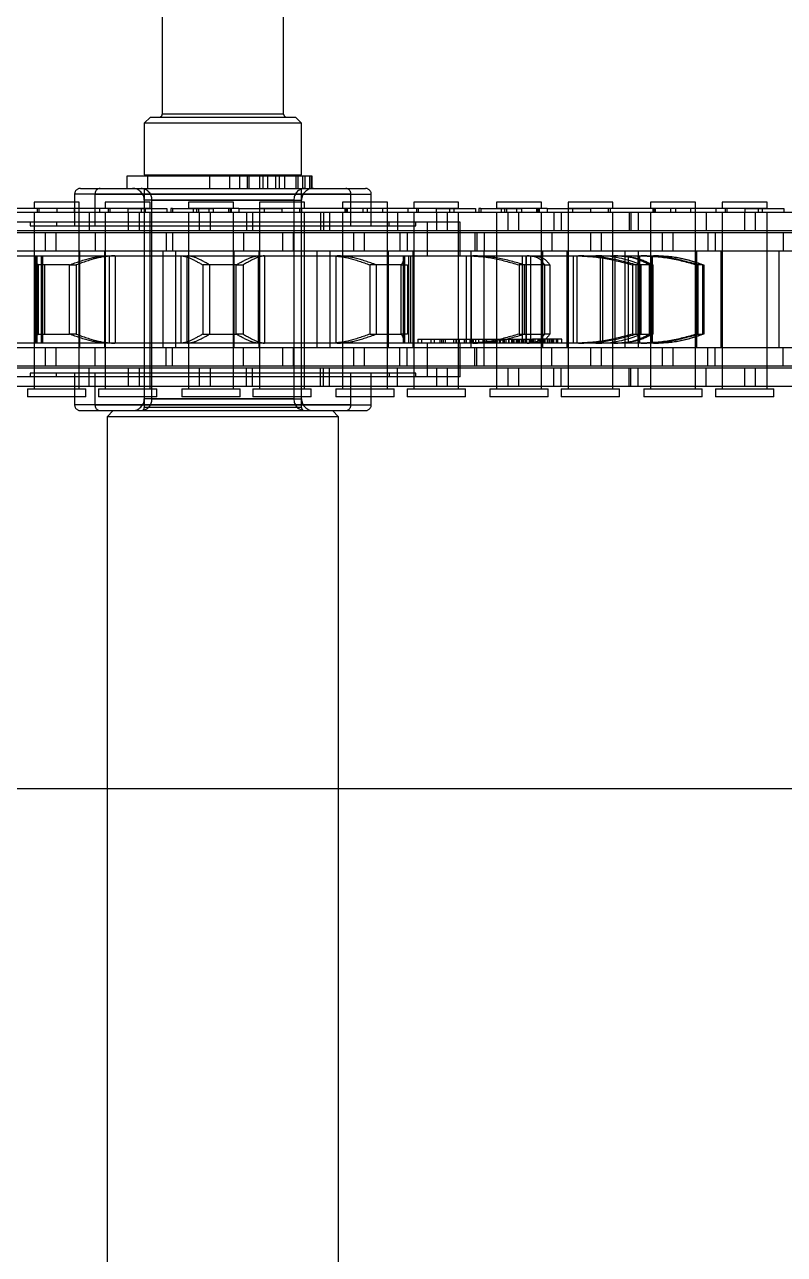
# Model space of a CAD drawing. Header units: metres. Extents: x 0 to 21025, y 0 to 14850.
# Drawn here: x 6024.2 to 6086.7, y 9222.8 to 9324 of the extents above; entities that cross this region are included whole.
import ezdxf

# ---------------------------------------------------------------- set-up
doc = ezdxf.new("R2010")
doc.units = ezdxf.units.M
doc.header["$LTSCALE"] = 25
doc.linetypes.add('HIDDEN2', pattern=[4.7625, 3.175, -1.5875])
for name, color, linetype in [('SL1', 8, 'Continuous'), ('SL4', 4, 'Continuous'), ('ST1', 7, 'HIDDEN2')]:
    doc.layers.add(name, color=color, linetype=linetype)

msp = doc.modelspace()

# ---------------------------------------------------------------- linework, layer by layer
at = {"layer": 'SL1'}
for radius, start, end in [(1815.5, 149.15062, 195.405213), (1770.7, 148.748969, 196.991383), (1764.35, 149.040337, 197.163636), (1758.35, 149.333401, 197.2484)]:
    msp.add_arc((7692.517, 9091.884), radius, start, end, dxfattribs=at)
at = {"layer": 'SL4'}
for p, q in [((5540.514, 9261.149), (6209.329, 9261.149)), ((6030.989, 9261.149), (6030.989, 9121.619)), ((6050.039, 9121.619), (6050.039, 9261.149))]:
    msp.add_line(p, q, dxfattribs=at)
at = {"layer": 'ST1'}
for p, q in [((6035.514, 9330.884), (6035.514, 9316.634)), ((6045.514, 9316.634), (6045.514, 9330.884)), ((6034.539, 9316.384), (6034.039, 9315.884)), ((6046.989, 9315.884), (6034.039, 9315.884)), ((6034.039, 9315.884), (6034.039, 9311.629)), ((6034.539, 9316.384), (6046.489, 9316.384)), ((6045.478, 9316.634), (6035.515, 9316.634)), ((6046.989, 9315.884), (6046.489, 9316.384)), ((6046.989, 9311.629), (6046.989, 9315.884)), ((6047.876, 9311.529), (6032.589, 9311.529)), ((6032.589, 9311.529), (6032.589, 9310.529)), ((6034.039, 9311.629), (6046.098, 9311.629)), ((6034.314, 9311.629), (6034.314, 9310.529)), ((6034.314, 9311.529), (6034.314, 9310.529)), ((6039.421, 9311.529), (6039.421, 9310.529)), ((6041.059, 9311.529), (6041.059, 9310.529)), ((6041.884, 9311.529), (6041.884, 9310.529)), ((6042.518, 9311.529), (6042.518, 9310.529)), ((6042.642, 9311.529), (6042.642, 9310.529)), ((6043.513, 9311.529), (6043.513, 9310.529)), ((6043.791, 9311.529), (6043.791, 9310.529)), ((6044.218, 9310.529), (6044.218, 9311.529)), ((6044.846, 9311.529), (6044.846, 9310.529)), ((6045.157, 9311.529), (6045.157, 9310.529)), ((6045.588, 9311.529), (6045.588, 9310.529)), ((6046.098, 9311.629), (6046.989, 9311.629)), ((6046.546, 9310.529), (6046.546, 9311.529)), ((6046.714, 9310.529), (6046.714, 9311.629)), ((6046.714, 9310.529), (6046.714, 9311.529)), ((6047.072, 9311.529), (6047.072, 9310.529)), ((6047.261, 9311.529), (6047.261, 9310.529)), ((6047.264, 9311.529), (6047.264, 9310.529)), ((6047.651, 9311.529), (6047.651, 9310.529)), ((6047.784, 9311.529), (6047.784, 9310.529)), ((6047.844, 9310.529), (6047.844, 9311.529)), ((6047.876, 9310.529), (6047.876, 9311.529)), ((6051.048, 9310.04), (6028.299, 9310.04)), ((6028.299, 9310.04), (6028.299, 9307.44)), ((6028.788, 9310.529), (6050.627, 9310.529)), ((6029.98, 9310.04), (6029.98, 9307.44)), ((6029.98, 9310.04), (6052.729, 9310.04)), ((6034.039, 9310.529), (6034.039, 9292.489)), ((6046.989, 9292.489), (6046.989, 9310.529)), ((6050.627, 9310.529), (6052.241, 9310.529)), ((6051.048, 9307.44), (6051.048, 9310.04)), ((6052.729, 9307.44), (6052.729, 9310.04)), ((6032.676, 9308.873), (6019.976, 9308.873)), ((6028.673, 9309.384), (6024.983, 9309.384)), ((6024.983, 9309.384), (6024.983, 9308.91)), ((6024.983, 9308.91), (6028.673, 9308.91)), ((6025.209, 9308.873), (6025.209, 9308.541)), ((6025.352, 9308.91), (6025.352, 9308.541)), ((6026.828, 9308.873), (6026.828, 9308.541)), ((6028.304, 9308.541), (6028.304, 9308.91)), ((6028.673, 9308.91), (6028.673, 9309.384)), ((6028.673, 9307.021), (6028.673, 9308.873)), ((6030.38, 9308.541), (6030.38, 9308.873)), ((6034.521, 9309.384), (6030.831, 9309.384)), ((6030.831, 9309.384), (6030.831, 9308.91)), ((6030.831, 9308.91), (6034.521, 9308.91)), ((6031.057, 9308.873), (6031.057, 9308.541)), ((6031.2, 9308.91), (6031.2, 9308.541)), ((6032.676, 9308.873), (6032.676, 9308.541)), ((6032.676, 9308.873), (6035.907, 9308.873)), ((6033.783, 9308.873), (6033.783, 9308.541)), ((6034.039, 9309.551), (6034.039, 9293.216)), ((6046.363, 9309.551), (6034.044, 9309.551)), ((6034.152, 9308.541), (6034.152, 9308.91)), ((6034.521, 9308.91), (6034.521, 9309.384)), ((6034.666, 9293.216), (6034.666, 9309.551)), ((6034.666, 9309.551), (6046.984, 9309.551)), ((6035.907, 9308.873), (6035.907, 9308.541)), ((6036.229, 9308.873), (6036.229, 9308.541)), ((6036.374, 9308.873), (6036.229, 9308.873)), ((6036.374, 9308.873), (6036.374, 9308.541)), ((6036.374, 9308.873), (6039.702, 9308.873)), ((6037.686, 9309.384), (6037.683, 9309.384)), ((6037.683, 9309.384), (6037.683, 9308.91)), ((6037.683, 9308.91), (6041.373, 9308.91)), ((6041.373, 9309.384), (6037.686, 9309.384)), ((6038.052, 9308.91), (6038.052, 9308.541)), ((6038.35, 9308.873), (6038.35, 9308.541)), ((6038.495, 9308.873), (6038.495, 9308.541)), ((6039.354, 9308.873), (6039.354, 9308.541)), ((6039.702, 9308.873), (6039.702, 9308.541)), ((6041.824, 9308.873), (6039.702, 9308.873)), ((6041.004, 9308.541), (6041.004, 9308.91)), ((6041.102, 9308.873), (6041.102, 9308.541)), ((6041.189, 9308.873), (6041.189, 9308.541)), ((6041.373, 9308.91), (6041.373, 9309.384)), ((6041.824, 9308.873), (6045.376, 9308.873)), ((6041.824, 9308.873), (6041.824, 9308.541)), ((6047.221, 9309.384), (6043.531, 9309.384)), ((6043.531, 9309.384), (6043.531, 9308.91)), ((6043.531, 9308.91), (6047.221, 9308.91)), ((6043.531, 9308.873), (6043.531, 9307.021)), ((6043.9, 9308.91), (6043.9, 9308.541)), ((6045.376, 9308.873), (6045.376, 9308.541)), ((6058.076, 9308.873), (6045.376, 9308.873)), ((6046.363, 9309.551), (6046.363, 9293.216)), ((6046.852, 9308.541), (6046.852, 9308.91)), ((6046.989, 9293.216), (6046.989, 9309.551)), ((6046.995, 9308.873), (6046.995, 9308.541)), ((6047.221, 9308.91), (6047.221, 9309.384)), ((6050.37, 9309.384), (6050.368, 9309.384)), ((6050.368, 9309.384), (6050.368, 9308.91)), ((6050.368, 9308.91), (6054.058, 9308.91)), ((6054.058, 9309.384), (6050.37, 9309.384)), ((6050.553, 9308.873), (6050.553, 9308.541)), ((6050.639, 9308.873), (6050.639, 9308.541)), ((6050.737, 9308.91), (6050.737, 9308.541)), ((6052.039, 9308.873), (6052.039, 9308.541)), ((6052.387, 9308.873), (6052.387, 9308.541)), ((6053.689, 9308.541), (6053.689, 9308.91)), ((6054.058, 9308.91), (6054.058, 9309.384)), ((6054.058, 9307.021), (6054.058, 9308.873)), ((6055.765, 9308.541), (6055.765, 9308.873)), ((6059.921, 9309.384), (6056.231, 9309.384)), ((6056.231, 9309.384), (6056.231, 9308.91)), ((6056.231, 9308.91), (6059.921, 9308.91)), ((6056.457, 9308.873), (6056.457, 9308.541)), ((6056.6, 9308.91), (6056.6, 9308.541)), ((6058.076, 9308.873), (6058.076, 9308.541)), ((6058.076, 9308.873), (6061.307, 9308.873)), ((6059.183, 9308.873), (6059.183, 9308.541)), ((6059.552, 9308.541), (6059.552, 9308.91)), ((6059.921, 9308.91), (6059.921, 9309.384)), ((6061.307, 9308.873), (6061.307, 9308.541)), ((6061.58, 9308.873), (6061.58, 9308.541)), ((6061.752, 9308.873), (6061.58, 9308.873)), ((6061.752, 9308.873), (6061.752, 9308.541)), ((6061.752, 9308.873), (6065.099, 9308.873)), ((6063.049, 9309.384), (6063.046, 9309.384)), ((6063.046, 9309.384), (6063.046, 9308.91)), ((6063.046, 9308.91), (6066.736, 9308.91)), ((6066.736, 9309.384), (6063.049, 9309.384)), ((6063.415, 9308.91), (6063.415, 9308.541)), ((6063.7, 9308.873), (6063.7, 9308.541)), ((6063.872, 9308.873), (6063.872, 9308.541)), ((6064.684, 9308.873), (6064.684, 9308.541)), ((6065.099, 9308.873), (6065.099, 9308.541)), ((6067.224, 9308.873), (6065.099, 9308.873)), ((6066.367, 9308.541), (6066.367, 9308.91)), ((6066.456, 9308.873), (6066.456, 9308.541)), ((6066.559, 9308.873), (6066.559, 9308.541)), ((6066.736, 9308.91), (6066.736, 9309.384)), ((6067.224, 9308.873), (6070.776, 9308.873)), ((6067.224, 9308.873), (6067.224, 9308.541)), ((6072.621, 9309.384), (6068.931, 9309.384)), ((6068.931, 9309.384), (6068.931, 9308.91)), ((6068.931, 9308.91), (6072.621, 9308.91)), ((6068.931, 9308.873), (6068.931, 9307.021)), ((6069.3, 9308.91), (6069.3, 9308.541)), ((6070.776, 9308.873), (6070.776, 9308.541)), ((6083.476, 9308.873), (6070.776, 9308.873)), ((6072.252, 9308.541), (6072.252, 9308.91)), ((6072.395, 9308.873), (6072.395, 9308.541)), ((6072.621, 9308.91), (6072.621, 9309.384)), ((6075.728, 9309.384), (6075.725, 9309.384)), ((6075.725, 9309.384), (6075.725, 9308.91)), ((6075.725, 9308.91), (6079.415, 9308.91)), ((6079.415, 9309.384), (6075.728, 9309.384)), ((6075.902, 9308.873), (6075.902, 9308.541)), ((6076.005, 9308.873), (6076.005, 9308.541)), ((6076.094, 9308.91), (6076.094, 9308.541)), ((6077.362, 9308.873), (6077.362, 9308.541)), ((6077.777, 9308.873), (6077.777, 9308.541)), ((6079.046, 9308.541), (6079.046, 9308.91)), ((6079.415, 9308.91), (6079.415, 9309.384)), ((6079.415, 9307.021), (6079.415, 9308.873)), ((6081.122, 9308.541), (6081.122, 9308.873)), ((6085.321, 9309.384), (6081.631, 9309.384)), ((6081.631, 9309.384), (6081.631, 9308.91)), ((6081.631, 9308.91), (6085.321, 9308.91)), ((6081.857, 9308.873), (6081.857, 9308.541)), ((6082, 9308.91), (6082, 9308.541)), ((6083.476, 9308.873), (6083.476, 9308.541)), ((6083.476, 9308.873), (6086.707, 9308.873)), ((6084.583, 9308.873), (6084.583, 9308.541)), ((6084.952, 9308.541), (6084.952, 9308.91)), ((6085.321, 9308.91), (6085.321, 9309.384)), ((6086.707, 9308.873), (6086.707, 9308.541)), ((6057.369, 9307.759), (6020.97, 9307.759)), ((6029.501, 9308.541), (6023.151, 9308.541)), ((6024.635, 9307.759), (6024.635, 9307.44)), ((6024.983, 9308.541), (6024.983, 9307.021)), ((6024.983, 9308.541), (6024.983, 9294.042)), ((6026.82, 9307.759), (6026.82, 9307.44)), ((6028.673, 9294.042), (6028.673, 9308.541)), ((6029.501, 9308.541), (6029.501, 9307.021)), ((6038.596, 9308.541), (6029.501, 9308.541)), ((6030.831, 9308.541), (6030.831, 9307.021)), ((6030.831, 9308.541), (6030.831, 9294.042)), ((6032.748, 9307.021), (6032.748, 9308.541)), ((6033.608, 9308.541), (6033.608, 9307.021)), ((6034.521, 9307.021), (6034.521, 9308.541)), ((6034.521, 9294.042), (6034.521, 9308.541)), ((6037.683, 9308.541), (6037.683, 9307.021)), ((6037.683, 9308.541), (6037.683, 9294.042)), ((6039.456, 9308.541), (6038.596, 9308.541)), ((6038.596, 9307.021), (6038.596, 9308.541)), ((6048.551, 9308.541), (6039.456, 9308.541)), ((6039.456, 9308.541), (6039.456, 9307.021)), ((6041.373, 9307.021), (6041.373, 9308.541)), ((6041.373, 9294.042), (6041.373, 9308.541)), ((6042.455, 9308.541), (6042.455, 9307.021)), ((6042.944, 9308.541), (6042.944, 9307.021)), ((6043.531, 9308.541), (6043.531, 9294.042)), ((6047.221, 9307.021), (6047.221, 9308.541)), ((6047.221, 9294.042), (6047.221, 9308.541)), ((6048.551, 9308.541), (6048.551, 9307.021)), ((6054.901, 9308.541), (6048.551, 9308.541)), ((6048.797, 9308.541), (6048.797, 9307.021)), ((6049.287, 9308.541), (6049.287, 9307.021)), ((6050.368, 9308.541), (6050.368, 9307.021)), ((6050.368, 9308.541), (6050.368, 9294.042)), ((6054.058, 9294.042), (6054.058, 9308.541)), ((6054.208, 9307.44), (6054.208, 9307.759)), ((6054.901, 9308.541), (6054.901, 9307.021)), ((6063.996, 9308.541), (6054.901, 9308.541)), ((6056.231, 9308.541), (6056.231, 9307.021)), ((6056.231, 9308.541), (6056.231, 9294.042)), ((6056.394, 9307.44), (6056.394, 9307.759)), ((6057.369, 9304.989), (6057.369, 9307.759)), ((6060.058, 9307.759), (6057.369, 9307.759)), ((6058.133, 9307.021), (6058.133, 9308.541)), ((6058.971, 9308.541), (6058.971, 9307.021)), ((6059.921, 9307.021), (6059.921, 9308.541)), ((6059.921, 9294.042), (6059.921, 9308.541)), ((6060.058, 9304.989), (6060.058, 9307.759)), ((6063.046, 9308.541), (6063.046, 9307.021)), ((6063.046, 9308.541), (6063.046, 9294.042)), ((6064.856, 9308.541), (6063.996, 9308.541)), ((6063.996, 9307.021), (6063.996, 9308.541)), ((6073.951, 9308.541), (6064.856, 9308.541)), ((6064.856, 9308.541), (6064.856, 9307.021)), ((6066.736, 9307.021), (6066.736, 9308.541)), ((6066.736, 9294.042), (6066.736, 9308.541)), ((6067.769, 9308.541), (6067.769, 9307.021)), ((6068.353, 9308.541), (6068.353, 9307.021)), ((6068.931, 9308.541), (6068.931, 9294.042)), ((6072.621, 9307.021), (6072.621, 9308.541)), ((6072.621, 9294.042), (6072.621, 9308.541)), ((6073.951, 9308.541), (6073.951, 9307.021)), ((6080.301, 9308.541), (6073.951, 9308.541)), ((6074.108, 9308.541), (6074.108, 9307.021)), ((6074.692, 9308.541), (6074.692, 9307.021)), ((6075.725, 9308.541), (6075.725, 9307.021)), ((6075.725, 9308.541), (6075.725, 9294.042)), ((6079.415, 9294.042), (6079.415, 9308.541)), ((6080.301, 9308.541), (6080.301, 9307.021)), ((6089.396, 9308.541), (6080.301, 9308.541)), ((6081.631, 9308.541), (6081.631, 9307.021)), ((6081.631, 9308.541), (6081.631, 9294.042)), ((6083.49, 9307.021), (6083.49, 9308.541)), ((6084.328, 9308.541), (6084.328, 9307.021)), ((6085.321, 9307.021), (6085.321, 9308.541)), ((6085.321, 9294.042), (6085.321, 9308.541)), ((6025.896, 9306.869), (6016.801, 9306.869)), ((6029.501, 9307.021), (6023.151, 9307.021)), ((6024.635, 9307.44), (6054.208, 9307.44)), ((6024.983, 9306.869), (6024.983, 9305.349)), ((6026.756, 9306.869), (6025.896, 9306.869)), ((6025.896, 9305.349), (6025.896, 9306.869)), ((6035.851, 9306.869), (6026.756, 9306.869)), ((6026.756, 9306.869), (6026.756, 9305.349)), ((6028.673, 9305.349), (6028.673, 9306.869)), ((6038.596, 9307.021), (6029.501, 9307.021)), ((6030.003, 9306.869), (6030.003, 9305.349)), ((6030.831, 9306.869), (6030.831, 9305.349)), ((6034.521, 9305.349), (6034.521, 9306.869)), ((6035.851, 9306.869), (6035.851, 9305.349)), ((6042.201, 9306.869), (6035.851, 9306.869)), ((6036.353, 9306.869), (6036.353, 9305.349)), ((6037.683, 9306.869), (6037.683, 9305.349)), ((6039.456, 9307.021), (6038.596, 9307.021)), ((6048.551, 9307.021), (6039.456, 9307.021)), ((6041.373, 9305.349), (6041.373, 9306.869)), ((6042.201, 9306.869), (6042.201, 9305.349)), ((6051.296, 9306.869), (6042.201, 9306.869)), ((6043.531, 9306.869), (6043.531, 9305.349)), ((6045.448, 9305.349), (6045.448, 9306.869)), ((6046.293, 9306.869), (6046.293, 9305.349)), ((6047.221, 9305.349), (6047.221, 9306.869)), ((6054.901, 9307.021), (6048.551, 9307.021)), ((6050.368, 9306.869), (6050.368, 9305.349)), ((6052.156, 9306.869), (6051.296, 9306.869)), ((6051.296, 9305.349), (6051.296, 9306.869)), ((6061.251, 9306.869), (6052.156, 9306.869)), ((6052.156, 9306.869), (6052.156, 9305.349)), ((6054.058, 9305.349), (6054.058, 9306.869)), ((6054.208, 9307.44), (6056.394, 9307.44)), ((6063.996, 9307.021), (6054.901, 9307.021)), ((6055.09, 9306.869), (6055.09, 9305.349)), ((6055.675, 9306.869), (6055.675, 9305.349)), ((6056.231, 9306.869), (6056.231, 9305.349)), ((6059.921, 9305.349), (6059.921, 9306.869)), ((6061.251, 9306.869), (6061.251, 9305.349)), ((6067.601, 9306.869), (6061.251, 9306.869)), ((6061.43, 9306.869), (6061.43, 9305.349)), ((6062.014, 9306.869), (6062.014, 9305.349)), ((6063.046, 9306.869), (6063.046, 9305.349)), ((6064.856, 9307.021), (6063.996, 9307.021)), ((6073.951, 9307.021), (6064.856, 9307.021)), ((6066.736, 9305.349), (6066.736, 9306.869)), ((6067.601, 9306.869), (6067.601, 9305.349)), ((6076.696, 9306.869), (6067.601, 9306.869)), ((6068.931, 9306.869), (6068.931, 9305.349)), ((6070.811, 9305.349), (6070.811, 9306.869)), ((6071.65, 9306.869), (6071.65, 9305.349)), ((6072.621, 9305.349), (6072.621, 9306.869)), ((6080.301, 9307.021), (6073.951, 9307.021)), ((6075.725, 9306.869), (6075.725, 9305.349)), ((6077.556, 9306.869), (6076.696, 9306.869)), ((6076.696, 9305.349), (6076.696, 9306.869)), ((6086.651, 9306.869), (6077.556, 9306.869)), ((6077.556, 9306.869), (6077.556, 9305.349)), ((6079.415, 9305.349), (6079.415, 9306.869)), ((6089.396, 9307.021), (6080.301, 9307.021)), ((6080.447, 9306.869), (6080.447, 9305.349)), ((6081.031, 9306.869), (6081.031, 9305.349)), ((6081.631, 9306.869), (6081.631, 9305.349)), ((6085.321, 9305.349), (6085.321, 9306.869)), ((6086.651, 9306.869), (6086.651, 9305.349)), ((6093.001, 9306.869), (6086.651, 9306.869)), ((6025.896, 9305.349), (6016.801, 9305.349)), ((6020.034, 9304.989), (6025.177, 9304.989)), ((6024.983, 9305.349), (6024.983, 9297.419)), ((6025.047, 9304.991), (6025.047, 9297.776)), ((6025.177, 9304.989), (6031.109, 9304.989)), ((6025.194, 9297.779), (6025.194, 9304.989)), ((6025.225, 9297.779), (6025.225, 9304.989)), ((6025.542, 9304.991), (6025.542, 9297.776)), ((6025.659, 9297.779), (6025.659, 9304.989)), ((6025.684, 9297.779), (6025.684, 9304.989)), ((6026.756, 9305.349), (6025.896, 9305.349)), ((6035.851, 9305.349), (6026.756, 9305.349)), ((6028.673, 9297.419), (6028.673, 9305.349)), ((6028.716, 9305.349), (6028.716, 9297.419)), ((6030.788, 9297.419), (6030.788, 9305.349)), ((6030.831, 9305.349), (6030.831, 9297.419)), ((6031.109, 9304.989), (6031.18, 9304.989)), ((6031.18, 9297.779), (6031.18, 9304.989)), ((6031.18, 9304.989), (6037.065, 9304.989)), ((6031.677, 9297.779), (6031.677, 9304.989)), ((6034.521, 9297.419), (6034.521, 9305.349)), ((6035.568, 9305.349), (6035.568, 9297.419)), ((6042.201, 9305.349), (6035.851, 9305.349)), ((6036.636, 9297.419), (6036.636, 9305.349)), ((6037.065, 9297.779), (6037.065, 9304.989)), ((6037.065, 9304.989), (6037.093, 9304.989)), ((6037.093, 9304.989), (6043.422, 9304.989)), ((6037.577, 9297.779), (6037.577, 9304.989)), ((6037.683, 9305.349), (6037.683, 9297.419)), ((6041.373, 9297.419), (6041.373, 9305.349)), ((6041.416, 9305.349), (6041.416, 9297.419)), ((6051.296, 9305.349), (6042.201, 9305.349)), ((6043.422, 9304.989), (6043.452, 9304.989)), ((6043.452, 9297.779), (6043.452, 9304.989)), ((6043.452, 9304.989), (6049.352, 9304.989)), ((6043.488, 9297.419), (6043.488, 9305.349)), ((6043.531, 9305.349), (6043.531, 9297.419)), ((6043.963, 9297.779), (6043.963, 9304.989)), ((6047.221, 9297.419), (6047.221, 9305.349)), ((6048.253, 9305.349), (6048.253, 9297.419)), ((6049.336, 9297.419), (6049.336, 9305.349)), ((6049.352, 9297.779), (6049.352, 9304.989)), ((6049.352, 9304.989), (6049.421, 9304.989)), ((6049.421, 9304.989), (6055.385, 9304.989)), ((6049.848, 9297.779), (6049.848, 9304.989)), ((6050.368, 9305.349), (6050.368, 9297.419)), ((6052.156, 9305.349), (6051.296, 9305.349)), ((6061.251, 9305.349), (6052.156, 9305.349)), ((6054.058, 9297.419), (6054.058, 9305.349)), ((6054.116, 9305.349), (6054.116, 9297.419)), ((6055.344, 9304.989), (6055.344, 9297.779)), ((6055.369, 9297.779), (6055.369, 9304.989)), ((6055.385, 9304.989), (6060.573, 9304.989)), ((6055.487, 9297.776), (6055.487, 9304.991)), ((6055.803, 9304.989), (6055.803, 9297.779)), ((6055.834, 9297.779), (6055.834, 9304.989)), ((6055.981, 9297.776), (6055.981, 9304.991)), ((6056.173, 9297.419), (6056.173, 9305.349)), ((6056.231, 9305.349), (6056.231, 9297.419)), ((6059.921, 9297.419), (6059.921, 9305.349)), ((6060.573, 9297.779), (6060.573, 9304.989)), ((6060.573, 9304.989), (6060.675, 9304.989)), ((6060.675, 9304.989), (6065.553, 9304.989)), ((6060.931, 9305.349), (6060.931, 9297.419)), ((6060.994, 9297.779), (6060.994, 9304.989)), ((6067.601, 9305.349), (6061.251, 9305.349)), ((6062.036, 9297.419), (6062.036, 9305.349)), ((6063.046, 9305.349), (6063.046, 9297.419)), ((6065.14, 9304.989), (6065.14, 9297.779)), ((6065.48, 9304.989), (6065.48, 9297.779)), ((6065.495, 9297.779), (6065.495, 9304.989)), ((6065.553, 9304.989), (6069.374, 9304.989)), ((6065.857, 9297.779), (6065.857, 9304.989)), ((6066.736, 9297.419), (6066.736, 9305.349)), ((6066.816, 9305.349), (6066.816, 9297.419)), ((6076.696, 9305.349), (6067.601, 9305.349)), ((6068.851, 9297.419), (6068.851, 9305.349)), ((6068.931, 9305.349), (6068.931, 9297.419)), ((6069.374, 9297.779), (6069.374, 9304.989)), ((6069.374, 9304.989), (6069.498, 9304.989)), ((6069.498, 9304.989), (6071.221, 9304.989)), ((6069.67, 9297.779), (6069.67, 9304.989)), ((6071.221, 9304.989), (6072.702, 9304.989)), ((6071.574, 9304.989), (6071.574, 9297.779)), ((6071.756, 9304.989), (6071.756, 9297.779)), ((6072.608, 9297.779), (6072.608, 9304.989)), ((6072.621, 9297.419), (6072.621, 9305.349)), ((6072.702, 9304.989), (6074.695, 9304.989)), ((6072.823, 9297.779), (6072.823, 9304.989)), ((6073.61, 9305.349), (6073.61, 9297.419)), ((6073.872, 9304.989), (6073.872, 9297.779)), ((6074.695, 9297.779), (6074.695, 9304.989)), ((6074.695, 9304.989), (6074.824, 9304.989)), ((6074.736, 9297.419), (6074.736, 9305.349)), ((6074.824, 9304.989), (6075.968, 9304.989)), ((6074.829, 9297.779), (6074.829, 9304.989)), ((6075.725, 9305.349), (6075.725, 9297.419)), ((6075.849, 9297.779), (6075.849, 9304.989)), ((6075.893, 9297.779), (6075.893, 9304.989)), ((6075.893, 9304.989), (6076.013, 9304.989)), ((6077.556, 9305.349), (6076.696, 9305.349)), ((6086.651, 9305.349), (6077.556, 9305.349)), ((6079.415, 9297.419), (6079.415, 9305.349)), ((6079.516, 9305.349), (6079.516, 9297.419)), ((6081.53, 9297.419), (6081.53, 9305.349)), ((6081.631, 9305.349), (6081.631, 9297.419)), ((6085.321, 9297.419), (6085.321, 9305.349)), ((6086.288, 9305.349), (6086.288, 9297.419)), ((6093.001, 9305.349), (6086.651, 9305.349)), ((6027.876, 9304.227), (6025.305, 9304.227)), ((6025.305, 9304.227), (6025.305, 9298.541)), ((6025.842, 9298.541), (6025.842, 9304.227)), ((6027.876, 9298.541), (6027.876, 9304.227)), ((6027.876, 9304.227), (6028.426, 9304.227)), ((6028.426, 9304.227), (6028.426, 9298.541)), ((6041.597, 9304.227), (6038.854, 9304.227)), ((6038.854, 9304.227), (6038.854, 9298.541)), ((6039.432, 9298.541), (6039.432, 9304.227)), ((6041.597, 9298.541), (6041.597, 9304.227)), ((6041.597, 9304.227), (6042.175, 9304.227)), ((6042.175, 9304.227), (6042.175, 9298.541)), ((6055.187, 9304.227), (6052.602, 9304.227)), ((6052.602, 9304.227), (6052.602, 9298.541)), ((6053.152, 9298.541), (6053.152, 9304.227)), ((6055.187, 9298.541), (6055.187, 9304.227)), ((6055.187, 9304.227), (6055.723, 9304.227)), ((6055.723, 9304.227), (6055.723, 9298.541)), ((6067.007, 9304.227), (6064.893, 9304.227)), ((6064.893, 9304.227), (6064.893, 9298.541)), ((6065.348, 9298.541), (6065.348, 9304.227)), ((6067.007, 9298.541), (6067.007, 9304.227)), ((6067.007, 9304.227), (6067.437, 9304.227)), ((6067.437, 9304.227), (6067.437, 9298.541)), ((6074.958, 9304.227), (6074.243, 9304.227)), ((6074.243, 9304.227), (6074.243, 9298.541)), ((6074.549, 9298.541), (6074.549, 9304.227)), ((6074.958, 9298.541), (6074.958, 9304.227)), ((6075.632, 9304.227), (6074.958, 9304.227)), ((6075.632, 9298.541), (6075.632, 9304.227)), ((6075.632, 9304.227), (6075.904, 9304.227)), ((6075.904, 9304.227), (6075.904, 9298.541)), ((6079.525, 9304.227), (6079.525, 9298.541)), ((6080.021, 9304.227), (6079.525, 9304.227)), ((6079.645, 9298.541), (6079.645, 9304.227)), ((6080.021, 9298.541), (6080.021, 9304.227)), ((6080.102, 9304.227), (6080.102, 9298.541)), ((6025.177, 9297.779), (6020.034, 9297.779)), ((6031.109, 9297.779), (6025.177, 9297.779)), ((6025.305, 9298.541), (6027.876, 9298.541)), ((6028.426, 9298.541), (6027.876, 9298.541)), ((6031.18, 9297.779), (6031.109, 9297.779)), ((6037.065, 9297.779), (6031.18, 9297.779)), ((6037.093, 9297.779), (6037.065, 9297.779)), ((6043.422, 9297.779), (6037.093, 9297.779)), ((6038.854, 9298.541), (6041.597, 9298.541)), ((6042.175, 9298.541), (6041.597, 9298.541)), ((6043.452, 9297.779), (6043.422, 9297.779)), ((6049.352, 9297.779), (6043.452, 9297.779)), ((6049.421, 9297.779), (6049.352, 9297.779)), ((6055.385, 9297.779), (6049.421, 9297.779)), ((6052.602, 9298.541), (6055.187, 9298.541)), ((6055.723, 9298.541), (6055.187, 9298.541)), ((6060.573, 9297.779), (6055.385, 9297.779)), ((6056.568, 9298.113), (6057.641, 9298.113)), ((6056.568, 9298.113), (6056.568, 9297.779)), ((6056.868, 9298.113), (6056.868, 9297.779)), ((6057.369, 9295.009), (6057.369, 9297.779)), ((6057.641, 9298.113), (6057.913, 9298.113)), ((6057.641, 9298.113), (6057.641, 9297.779)), ((6057.913, 9298.113), (6059.961, 9298.113)), ((6057.913, 9298.113), (6057.913, 9297.779)), ((6058.387, 9298.113), (6058.387, 9297.779)), ((6058.516, 9298.113), (6058.516, 9297.779)), ((6058.658, 9298.113), (6058.658, 9297.779)), ((6058.816, 9298.113), (6058.816, 9297.779)), ((6059.487, 9298.113), (6059.487, 9297.779)), ((6059.689, 9298.113), (6059.689, 9297.779)), ((6059.72, 9298.113), (6059.72, 9297.779)), ((6059.961, 9298.113), (6059.961, 9297.779)), ((6059.961, 9298.113), (6060.854, 9298.113)), ((6060.058, 9295.009), (6060.058, 9297.779)), ((6060.384, 9298.113), (6060.384, 9297.779)), ((6060.41, 9298.113), (6060.41, 9297.779)), ((6060.675, 9297.779), (6060.573, 9297.779)), ((6065.553, 9297.779), (6060.675, 9297.779)), ((6060.854, 9298.113), (6061.125, 9298.113)), ((6060.854, 9298.113), (6060.854, 9297.779)), ((6061.074, 9298.113), (6061.074, 9297.779)), ((6061.12, 9298.113), (6061.12, 9297.779)), ((6061.125, 9298.113), (6061.125, 9297.779)), ((6061.125, 9298.113), (6062.21, 9298.113)), ((6061.304, 9298.113), (6061.304, 9297.779)), ((6061.569, 9298.113), (6061.569, 9297.779)), ((6061.914, 9298.113), (6061.914, 9297.779)), ((6062.09, 9298.113), (6062.09, 9297.779)), ((6062.21, 9298.113), (6062.444, 9298.113)), ((6062.21, 9298.113), (6062.21, 9297.779)), ((6062.444, 9298.113), (6063.796, 9298.113)), ((6062.776, 9298.113), (6062.776, 9297.779)), ((6062.921, 9298.113), (6062.921, 9297.779)), ((6062.995, 9298.113), (6062.995, 9297.779)), ((6063.075, 9298.113), (6063.075, 9297.779)), ((6063.283, 9298.113), (6063.283, 9297.779)), ((6063.341, 9298.113), (6063.341, 9297.779)), ((6063.564, 9298.113), (6063.564, 9297.779)), ((6063.67, 9298.113), (6063.67, 9297.779)), ((6063.796, 9298.113), (6063.796, 9297.779)), ((6063.796, 9298.113), (6064.027, 9298.113)), ((6063.8, 9298.113), (6063.8, 9297.779)), ((6064.027, 9298.113), (6064.027, 9297.779)), ((6064.027, 9298.113), (6064.918, 9298.113)), ((6064.065, 9298.113), (6064.065, 9297.779)), ((6064.281, 9298.113), (6064.281, 9297.779)), ((6064.356, 9298.113), (6064.356, 9297.779)), ((6064.454, 9298.113), (6064.454, 9297.779)), ((6064.656, 9298.113), (6064.656, 9297.779)), ((6064.741, 9298.113), (6064.741, 9297.779)), ((6064.864, 9298.113), (6064.864, 9297.779)), ((6064.893, 9298.541), (6067.007, 9298.541)), ((6064.918, 9298.113), (6064.918, 9297.779)), ((6064.918, 9298.113), (6065.094, 9298.113)), ((6065.065, 9298.113), (6065.065, 9297.779)), ((6065.094, 9298.113), (6065.094, 9297.779)), ((6065.094, 9298.113), (6065.78, 9298.113)), ((6065.232, 9298.113), (6065.232, 9297.779)), ((6065.253, 9298.113), (6065.253, 9297.779)), ((6065.399, 9298.113), (6065.399, 9297.779)), ((6065.518, 9298.113), (6065.518, 9297.779)), ((6069.374, 9297.779), (6065.553, 9297.779)), ((6065.728, 9298.113), (6065.728, 9297.779)), ((6065.757, 9298.113), (6065.757, 9297.779)), ((6065.78, 9298.113), (6065.78, 9297.779)), ((6065.78, 9298.113), (6065.999, 9298.113)), ((6065.786, 9298.113), (6065.786, 9297.779)), ((6065.821, 9298.113), (6065.821, 9297.779)), ((6065.891, 9298.113), (6065.891, 9297.779)), ((6065.907, 9298.113), (6065.907, 9297.779)), ((6065.999, 9298.113), (6065.999, 9297.779)), ((6066.454, 9298.113), (6065.999, 9298.113)), ((6066.06, 9298.113), (6066.06, 9297.779)), ((6066.193, 9298.113), (6066.193, 9297.779)), ((6066.454, 9298.113), (6066.454, 9297.779)), ((6067.237, 9298.113), (6066.454, 9298.113)), ((6066.595, 9298.113), (6066.595, 9297.779)), ((6066.619, 9298.113), (6066.619, 9297.779)), ((6066.696, 9298.113), (6066.696, 9297.779)), ((6066.848, 9298.113), (6066.848, 9297.779)), ((6066.906, 9298.113), (6066.906, 9297.779)), ((6066.945, 9298.113), (6066.945, 9297.779)), ((6067.437, 9298.541), (6067.007, 9298.541)), ((6067.007, 9298.113), (6067.007, 9297.779)), ((6067.207, 9298.113), (6067.207, 9297.779)), ((6067.216, 9298.113), (6067.216, 9297.779)), ((6067.235, 9298.113), (6067.235, 9297.779)), ((6067.237, 9298.113), (6067.237, 9297.779)), ((6067.567, 9298.113), (6067.237, 9298.113)), ((6067.243, 9298.113), (6067.243, 9297.779)), ((6067.394, 9298.113), (6067.394, 9297.779)), ((6067.416, 9297.779), (6067.416, 9298.113)), ((6067.433, 9298.113), (6067.433, 9297.779)), ((6067.435, 9297.779), (6067.435, 9298.113)), ((6067.656, 9298.113), (6067.567, 9298.113)), ((6067.567, 9298.113), (6067.567, 9297.779)), ((6067.585, 9297.779), (6067.585, 9298.113)), ((6067.656, 9298.113), (6067.656, 9297.779)), ((6067.952, 9298.113), (6067.656, 9298.113)), ((6067.677, 9298.113), (6067.677, 9297.779)), ((6067.741, 9298.113), (6067.741, 9297.779)), ((6067.747, 9297.779), (6067.747, 9298.113)), ((6067.952, 9298.113), (6067.952, 9297.779)), ((6068.027, 9298.113), (6067.952, 9298.113)), ((6068.027, 9298.113), (6068.027, 9297.779)), ((6068.411, 9298.113), (6068.027, 9298.113)), ((6068.077, 9297.779), (6068.077, 9298.113)), ((6068.411, 9297.779), (6068.411, 9298.113)), ((6069.498, 9297.779), (6069.374, 9297.779)), ((6071.221, 9297.779), (6069.498, 9297.779)), ((6072.702, 9297.779), (6071.221, 9297.779)), ((6074.695, 9297.779), (6072.702, 9297.779)), ((6074.243, 9298.541), (6074.958, 9298.541)), ((6074.824, 9297.779), (6074.695, 9297.779)), ((6075.968, 9297.779), (6074.824, 9297.779)), ((6074.958, 9298.541), (6075.632, 9298.541)), ((6075.904, 9298.541), (6075.632, 9298.541)), ((6076.013, 9297.779), (6075.893, 9297.779)), ((6079.525, 9298.541), (6080.021, 9298.541)), ((6025.896, 9297.419), (6016.801, 9297.419)), ((6024.983, 9297.419), (6024.983, 9295.899)), ((6026.756, 9297.419), (6025.896, 9297.419)), ((6025.896, 9295.899), (6025.896, 9297.419)), ((6035.851, 9297.419), (6026.756, 9297.419)), ((6026.756, 9297.419), (6026.756, 9295.899)), ((6028.673, 9295.899), (6028.673, 9297.419)), ((6030.003, 9295.899), (6030.003, 9297.419)), ((6030.831, 9297.419), (6030.831, 9295.899)), ((6034.521, 9295.899), (6034.521, 9297.419)), ((6035.851, 9295.899), (6035.851, 9297.419)), ((6042.201, 9297.419), (6035.851, 9297.419)), ((6036.353, 9295.899), (6036.353, 9297.419)), ((6037.683, 9297.419), (6037.683, 9295.899)), ((6041.373, 9295.899), (6041.373, 9297.419)), ((6042.201, 9295.899), (6042.201, 9297.419)), ((6051.296, 9297.419), (6042.201, 9297.419)), ((6043.531, 9297.419), (6043.531, 9295.899)), ((6045.448, 9295.899), (6045.448, 9297.419)), ((6046.293, 9297.419), (6046.293, 9295.899)), ((6047.221, 9295.899), (6047.221, 9297.419)), ((6050.368, 9297.419), (6050.368, 9295.899)), ((6052.156, 9297.419), (6051.296, 9297.419)), ((6051.296, 9295.899), (6051.296, 9297.419)), ((6061.251, 9297.419), (6052.156, 9297.419)), ((6052.156, 9297.419), (6052.156, 9295.899)), ((6054.058, 9295.899), (6054.058, 9297.419)), ((6055.09, 9295.899), (6055.09, 9297.419)), ((6055.675, 9295.899), (6055.675, 9297.419)), ((6056.231, 9297.419), (6056.231, 9295.899)), ((6059.921, 9295.899), (6059.921, 9297.419)), ((6061.251, 9295.899), (6061.251, 9297.419)), ((6067.601, 9297.419), (6061.251, 9297.419)), ((6061.43, 9295.899), (6061.43, 9297.419)), ((6062.014, 9295.899), (6062.014, 9297.419)), ((6063.046, 9297.419), (6063.046, 9295.899)), ((6066.736, 9295.899), (6066.736, 9297.419)), ((6067.601, 9295.899), (6067.601, 9297.419)), ((6076.696, 9297.419), (6067.601, 9297.419)), ((6068.931, 9297.419), (6068.931, 9295.899)), ((6070.811, 9295.899), (6070.811, 9297.419)), ((6071.65, 9297.419), (6071.65, 9295.899)), ((6072.621, 9295.899), (6072.621, 9297.419)), ((6075.725, 9297.419), (6075.725, 9295.899)), ((6077.556, 9297.419), (6076.696, 9297.419)), ((6076.696, 9295.899), (6076.696, 9297.419)), ((6086.651, 9297.419), (6077.556, 9297.419)), ((6077.556, 9297.419), (6077.556, 9295.899)), ((6079.415, 9295.899), (6079.415, 9297.419)), ((6080.447, 9295.899), (6080.447, 9297.419)), ((6081.031, 9295.899), (6081.031, 9297.419)), ((6081.631, 9297.419), (6081.631, 9295.899)), ((6085.321, 9295.899), (6085.321, 9297.419)), ((6086.651, 9295.899), (6086.651, 9297.419)), ((6093.001, 9297.419), (6086.651, 9297.419)), ((6025.896, 9295.899), (6016.801, 9295.899)), ((6029.501, 9295.747), (6023.151, 9295.747)), ((6024.983, 9295.747), (6024.983, 9294.227)), ((6026.756, 9295.899), (6025.896, 9295.899)), ((6035.851, 9295.899), (6026.756, 9295.899)), ((6028.673, 9294.227), (6028.673, 9295.747)), ((6029.501, 9294.227), (6029.501, 9295.747)), ((6038.596, 9295.747), (6029.501, 9295.747)), ((6030.831, 9295.747), (6030.831, 9294.227)), ((6032.748, 9294.227), (6032.748, 9295.747)), ((6033.608, 9295.747), (6033.608, 9294.227)), ((6034.521, 9294.227), (6034.521, 9295.747)), ((6042.201, 9295.899), (6035.851, 9295.899)), ((6037.683, 9295.747), (6037.683, 9294.227)), ((6039.456, 9295.747), (6038.596, 9295.747)), ((6038.596, 9294.227), (6038.596, 9295.747)), ((6048.551, 9295.747), (6039.456, 9295.747)), ((6039.456, 9295.747), (6039.456, 9294.227)), ((6041.373, 9294.227), (6041.373, 9295.747)), ((6051.296, 9295.899), (6042.201, 9295.899)), ((6042.455, 9294.227), (6042.455, 9295.747)), ((6042.944, 9294.227), (6042.944, 9295.747)), ((6043.531, 9295.747), (6043.531, 9294.227)), ((6047.221, 9294.227), (6047.221, 9295.747)), ((6048.551, 9294.227), (6048.551, 9295.747)), ((6054.901, 9295.747), (6048.551, 9295.747)), ((6048.797, 9294.227), (6048.797, 9295.747)), ((6049.287, 9294.227), (6049.287, 9295.747)), ((6050.368, 9295.747), (6050.368, 9294.227)), ((6052.156, 9295.899), (6051.296, 9295.899)), ((6061.251, 9295.899), (6052.156, 9295.899)), ((6054.058, 9294.227), (6054.058, 9295.747)), ((6054.901, 9294.227), (6054.901, 9295.747)), ((6063.996, 9295.747), (6054.901, 9295.747)), ((6056.231, 9295.747), (6056.231, 9294.227)), ((6058.133, 9294.227), (6058.133, 9295.747)), ((6058.971, 9295.747), (6058.971, 9294.227)), ((6059.921, 9294.227), (6059.921, 9295.747)), ((6067.601, 9295.899), (6061.251, 9295.899)), ((6063.046, 9295.747), (6063.046, 9294.227)), ((6064.856, 9295.747), (6063.996, 9295.747)), ((6063.996, 9294.227), (6063.996, 9295.747)), ((6073.951, 9295.747), (6064.856, 9295.747)), ((6064.856, 9295.747), (6064.856, 9294.227)), ((6066.736, 9294.227), (6066.736, 9295.747)), ((6076.696, 9295.899), (6067.601, 9295.899)), ((6067.769, 9294.227), (6067.769, 9295.747)), ((6068.353, 9294.227), (6068.353, 9295.747)), ((6068.931, 9295.747), (6068.931, 9294.227)), ((6072.621, 9294.227), (6072.621, 9295.747)), ((6073.951, 9294.227), (6073.951, 9295.747)), ((6080.301, 9295.747), (6073.951, 9295.747)), ((6074.108, 9294.227), (6074.108, 9295.747)), ((6074.692, 9294.227), (6074.692, 9295.747)), ((6075.725, 9295.747), (6075.725, 9294.227)), ((6077.556, 9295.899), (6076.696, 9295.899)), ((6086.651, 9295.899), (6077.556, 9295.899)), ((6079.415, 9294.227), (6079.415, 9295.747)), ((6080.301, 9294.227), (6080.301, 9295.747)), ((6089.396, 9295.747), (6080.301, 9295.747)), ((6081.631, 9295.747), (6081.631, 9294.227)), ((6083.49, 9294.227), (6083.49, 9295.747)), ((6084.328, 9295.747), (6084.328, 9294.227)), ((6085.321, 9294.227), (6085.321, 9295.747)), ((6093.001, 9295.899), (6086.651, 9295.899)), ((6057.369, 9295.009), (6020.97, 9295.009)), ((6054.208, 9295.327), (6024.635, 9295.327)), ((6024.635, 9295.327), (6024.635, 9295.009)), ((6026.82, 9295.009), (6026.82, 9295.327)), ((6028.299, 9295.327), (6028.299, 9292.727)), ((6029.98, 9295.327), (6029.98, 9292.727)), ((6051.048, 9292.727), (6051.048, 9295.327)), ((6052.729, 9292.727), (6052.729, 9295.327)), ((6054.208, 9295.327), (6054.208, 9295.009)), ((6056.394, 9295.327), (6054.208, 9295.327)), ((6056.394, 9295.009), (6056.394, 9295.327)), ((6060.058, 9295.009), (6057.369, 9295.009)), ((6029.501, 9294.227), (6023.151, 9294.227)), ((6024.43, 9294.042), (6029.227, 9294.042)), ((6024.43, 9294.042), (6024.43, 9293.384)), ((6029.227, 9293.384), (6029.227, 9294.042)), ((6038.596, 9294.227), (6029.501, 9294.227)), ((6030.278, 9294.042), (6035.075, 9294.042)), ((6030.278, 9294.042), (6030.278, 9293.384)), ((6035.075, 9293.384), (6035.075, 9294.042)), ((6037.13, 9294.042), (6041.927, 9294.042)), ((6037.13, 9294.042), (6037.13, 9293.384)), ((6039.456, 9294.227), (6038.596, 9294.227)), ((6048.551, 9294.227), (6039.456, 9294.227)), ((6041.927, 9293.384), (6041.927, 9294.042)), ((6042.978, 9294.042), (6047.775, 9294.042)), ((6042.978, 9294.042), (6042.978, 9293.384)), ((6047.775, 9293.384), (6047.775, 9294.042)), ((6054.901, 9294.227), (6048.551, 9294.227)), ((6049.815, 9294.042), (6054.612, 9294.042)), ((6049.815, 9294.042), (6049.815, 9293.384)), ((6054.612, 9293.384), (6054.612, 9294.042)), ((6063.996, 9294.227), (6054.901, 9294.227)), ((6055.678, 9294.042), (6060.475, 9294.042)), ((6055.678, 9294.042), (6055.678, 9293.384)), ((6060.475, 9293.384), (6060.475, 9294.042)), ((6062.493, 9294.042), (6067.29, 9294.042)), ((6062.493, 9294.042), (6062.493, 9293.384)), ((6064.856, 9294.227), (6063.996, 9294.227)), ((6073.951, 9294.227), (6064.856, 9294.227)), ((6067.29, 9293.384), (6067.29, 9294.042)), ((6068.378, 9294.042), (6073.175, 9294.042)), ((6068.378, 9294.042), (6068.378, 9293.384)), ((6073.175, 9293.384), (6073.175, 9294.042)), ((6080.301, 9294.227), (6073.951, 9294.227)), ((6075.171, 9294.042), (6079.968, 9294.042)), ((6075.171, 9294.042), (6075.171, 9293.384)), ((6079.968, 9293.384), (6079.968, 9294.042)), ((6089.396, 9294.227), (6080.301, 9294.227)), ((6081.078, 9294.042), (6085.875, 9294.042)), ((6081.078, 9294.042), (6081.078, 9293.384)), ((6085.875, 9293.384), (6085.875, 9294.042)), ((6029.227, 9293.384), (6024.43, 9293.384)), ((6051.048, 9292.727), (6028.299, 9292.727)), ((6029.98, 9292.727), (6052.729, 9292.727)), ((6035.075, 9293.384), (6030.278, 9293.384)), ((6046.363, 9293.216), (6034.044, 9293.216)), ((6034.666, 9293.216), (6046.984, 9293.216)), ((6037.133, 9293.384), (6037.13, 9293.384)), ((6041.927, 9293.384), (6037.133, 9293.384)), ((6047.775, 9293.384), (6042.978, 9293.384)), ((6049.817, 9293.384), (6049.815, 9293.384)), ((6054.612, 9293.384), (6049.817, 9293.384)), ((6060.475, 9293.384), (6055.678, 9293.384)), ((6062.497, 9293.384), (6062.493, 9293.384)), ((6067.29, 9293.384), (6062.497, 9293.384)), ((6073.175, 9293.384), (6068.378, 9293.384)), ((6075.175, 9293.384), (6075.171, 9293.384)), ((6079.968, 9293.384), (6075.175, 9293.384)), ((6085.875, 9293.384), (6081.078, 9293.384)), ((6028.788, 9292.239), (6050.627, 9292.239)), ((6031.489, 9292.239), (6030.989, 9291.739)), ((6050.039, 9291.739), (6030.989, 9291.739)), ((6030.989, 9291.739), (6030.989, 9261.149)), ((6046.982, 9292.489), (6034.046, 9292.489)), ((6050.039, 9291.739), (6049.539, 9292.239)), ((6050.039, 9261.149), (6050.039, 9291.739)), ((6050.627, 9292.239), (6052.241, 9292.239))]:
    msp.add_line(p, q, dxfattribs=at)
for centre, radius, start, end in [((6035.264, 9316.634), 0.25, 270, 0), ((6045.764, 9316.634), 0.25, 180, 270), ((6028.788, 9310.04), 0.489, 90, 180), ((6030.438, 9310.071), 0.459, 94.53893, 183.91324), ((6033.062, 9309.551), 0.977, 0, 90), ((6033.733, 9309.596), 0.934, 357.23726, 86.94097), ((6047.295, 9309.596), 0.934, 93.05903, 182.76274), ((6047.966, 9309.551), 0.977, 90, 180), ((6050.59, 9310.071), 0.459, 356.08676, 85.46107), ((6052.241, 9310.04), 0.489, 0, 90), ((6071.206, 9295.371), 9.618, 67.03979, 89.90798), ((6071.206, 9307.396), 9.618, 270.09202, 292.96021), ((6028.788, 9292.727), 0.489, 180, 270), ((6030.438, 9292.696), 0.459, 176.08676, 265.46107), ((6033.062, 9293.216), 0.977, 270, 0), ((6033.733, 9293.171), 0.934, 273.05903, 2.76274), ((6047.295, 9293.171), 0.934, 177.23726, 266.94097), ((6047.966, 9293.216), 0.977, 180, 270), ((6050.59, 9292.696), 0.459, 274.53893, 3.91324), ((6052.241, 9292.727), 0.489, 270, 0), ((6033.789, 9292.489), 0.25, 270, 0), ((6047.239, 9292.489), 0.25, 180, 270)]:
    msp.add_arc(centre, radius, start, end, dxfattribs=at)
for points, knots in [([(6025.076, 9304.823), (6025.067, 9304.812), (6025.007, 9304.743), (6025.168, 9304.464), (6025.305, 9304.227)], [0, 0, 0, 0, 0.15198601, 1, 1, 1, 1]), ([(6027.876, 9304.227), (6028.475, 9304.443), (6029.673, 9304.875), (6030.63, 9304.951), (6031.109, 9304.989)], [0, 0, 0, 0, 0.5001333, 1, 1, 1, 1]), ([(6031.607, 9304.989), (6031.139, 9304.951), (6030.2, 9304.875), (6029.018, 9304.443), (6028.426, 9304.227)], [0, 0, 0, 0, 0.49946401, 1, 1, 1, 1]), ([(6037.093, 9304.989), (6037.304, 9304.951), (6037.726, 9304.875), (6038.477, 9304.443), (6038.854, 9304.227)], [0, 0, 0, 0, 0.4994786, 1, 1, 1, 1]), ([(6039.432, 9304.227), (6039.046, 9304.443), (6038.274, 9304.875), (6037.829, 9304.951), (6037.606, 9304.989)], [0, 0, 0, 0, 0.50037173, 1, 1, 1, 1]), ([(6041.597, 9304.227), (6041.983, 9304.443), (6042.754, 9304.875), (6043.2, 9304.951), (6043.422, 9304.989)], [0, 0, 0, 0, 0.5003717, 1, 1, 1, 1]), ([(6043.936, 9304.989), (6043.725, 9304.951), (6043.302, 9304.875), (6042.551, 9304.443), (6042.175, 9304.227)], [0, 0, 0, 0, 0.4994786, 1, 1, 1, 1]), ([(6049.421, 9304.989), (6049.89, 9304.951), (6050.828, 9304.875), (6052.01, 9304.443), (6052.602, 9304.227)], [0, 0, 0, 0, 0.49946401, 1, 1, 1, 1]), ([(6053.152, 9304.227), (6052.553, 9304.443), (6051.356, 9304.875), (6050.398, 9304.951), (6049.919, 9304.989)], [0, 0, 0, 0, 0.5001333, 1, 1, 1, 1]), ([(6055.187, 9304.227), (6055.331, 9304.46), (6055.514, 9304.757), (6055.46, 9304.826), (6055.449, 9304.841)], [0, 0, 0, 0, 0.7869401, 1, 1, 1, 1]), ([(6060.675, 9304.989), (6061.345, 9304.951), (6062.686, 9304.876), (6064.156, 9304.443), (6064.893, 9304.227)], [0, 0, 0, 0, 0.49912413, 1, 1, 1, 1]), ([(6065.348, 9304.227), (6064.609, 9304.443), (6063.13, 9304.875), (6061.775, 9304.951), (6061.098, 9304.989)], [0, 0, 0, 0, 0.5002609, 1, 1, 1, 1]), ([(6067.007, 9304.227), (6066.858, 9304.443), (6066.562, 9304.875), (6065.889, 9304.951), (6065.553, 9304.989)], [0, 0, 0, 0, 0.5005335, 1, 1, 1, 1]), ([(6065.917, 9304.989), (6066.264, 9304.951), (6066.958, 9304.876), (6067.277, 9304.443), (6067.437, 9304.227)], [0, 0, 0, 0, 0.4990977, 1, 1, 1, 1]), ([(6069.498, 9304.989), (6070.287, 9304.951), (6071.869, 9304.876), (6073.451, 9304.443), (6074.243, 9304.227)], [0, 0, 0, 0, 0.4990975, 1, 1, 1, 1]), ([(6074.549, 9304.227), (6073.757, 9304.443), (6072.175, 9304.875), (6070.587, 9304.951), (6069.794, 9304.989)], [0, 0, 0, 0, 0.50051397, 1, 1, 1, 1]), ([(6075.632, 9304.227), (6075.226, 9304.443), (6074.416, 9304.875), (6073.273, 9304.951), (6072.702, 9304.989)], [0, 0, 0, 0, 0.5001333, 1, 1, 1, 1]), ([(6072.919, 9304.989), (6073.498, 9304.951), (6074.658, 9304.875), (6075.488, 9304.443), (6075.904, 9304.227)], [0, 0, 0, 0, 0.4994271, 1, 1, 1, 1]), ([(6074.824, 9304.989), (6075.64, 9304.951), (6077.272, 9304.875), (6078.773, 9304.443), (6079.525, 9304.227)], [0, 0, 0, 0, 0.4994595, 1, 1, 1, 1]), ([(6079.645, 9304.227), (6078.897, 9304.443), (6077.403, 9304.875), (6075.773, 9304.951), (6074.959, 9304.989)], [0, 0, 0, 0, 0.5005288, 1, 1, 1, 1]), ([(6080.021, 9304.227), (6079.408, 9304.443), (6078.181, 9304.875), (6076.706, 9304.951), (6075.968, 9304.989)], [0, 0, 0, 0, 0.5001515, 1, 1, 1, 1]), ([(6076.013, 9304.989), (6076.755, 9304.951), (6078.24, 9304.875), (6079.481, 9304.443), (6080.102, 9304.227)], [0, 0, 0, 0, 0.49948, 1, 1, 1, 1]), ([(6025.305, 9298.541), (6025.169, 9298.304), (6025.007, 9298.024), (6025.067, 9297.955), (6025.076, 9297.944)], [0, 0, 0, 0, 0.8474733, 1, 1, 1, 1]), ([(6031.109, 9297.779), (6030.631, 9297.816), (6029.673, 9297.892), (6028.476, 9298.324), (6027.876, 9298.541)], [0, 0, 0, 0, 0.4990977, 1, 1, 1, 1]), ([(6028.426, 9298.541), (6029.018, 9298.324), (6030.2, 9297.892), (6031.139, 9297.816), (6031.607, 9297.779)], [0, 0, 0, 0, 0.5005288, 1, 1, 1, 1]), ([(6038.854, 9298.541), (6038.477, 9298.324), (6037.726, 9297.892), (6037.304, 9297.816), (6037.093, 9297.779)], [0, 0, 0, 0, 0.50051396, 1, 1, 1, 1]), ([(6037.606, 9297.779), (6037.829, 9297.816), (6038.274, 9297.892), (6039.045, 9298.324), (6039.432, 9298.541)], [0, 0, 0, 0, 0.4994271, 1, 1, 1, 1]), ([(6043.422, 9297.779), (6043.2, 9297.816), (6042.755, 9297.892), (6041.983, 9298.324), (6041.597, 9298.541)], [0, 0, 0, 0, 0.4994271, 1, 1, 1, 1]), ([(6042.175, 9298.541), (6042.551, 9298.324), (6043.302, 9297.892), (6043.725, 9297.816), (6043.936, 9297.779)], [0, 0, 0, 0, 0.500514, 1, 1, 1, 1]), ([(6052.602, 9298.541), (6052.01, 9298.324), (6050.828, 9297.892), (6049.89, 9297.816), (6049.421, 9297.779)], [0, 0, 0, 0, 0.5005288, 1, 1, 1, 1]), ([(6049.919, 9297.779), (6050.397, 9297.816), (6051.355, 9297.892), (6052.552, 9298.324), (6053.152, 9298.541)], [0, 0, 0, 0, 0.4990977, 1, 1, 1, 1]), ([(6055.449, 9297.926), (6055.46, 9297.941), (6055.514, 9298.01), (6055.331, 9298.307), (6055.187, 9298.541)], [0, 0, 0, 0, 0.2130482, 1, 1, 1, 1]), ([(6064.893, 9298.541), (6064.157, 9298.324), (6062.687, 9297.892), (6061.346, 9297.816), (6060.675, 9297.779)], [0, 0, 0, 0, 0.5001515, 1, 1, 1, 1]), ([(6061.098, 9297.779), (6061.775, 9297.816), (6063.129, 9297.892), (6064.608, 9298.324), (6065.348, 9298.541)], [0, 0, 0, 0, 0.4994185, 1, 1, 1, 1]), ([(6065.553, 9297.779), (6065.889, 9297.816), (6066.562, 9297.892), (6066.858, 9298.324), (6067.007, 9298.541)], [0, 0, 0, 0, 0.4994593, 1, 1, 1, 1]), ([(6067.437, 9298.541), (6067.277, 9298.324), (6066.958, 9297.892), (6066.264, 9297.816), (6065.917, 9297.779)], [0, 0, 0, 0, 0.5001333, 1, 1, 1, 1]), ([(6074.243, 9298.541), (6073.452, 9298.324), (6071.871, 9297.892), (6070.288, 9297.816), (6069.498, 9297.779)], [0, 0, 0, 0, 0.5001332, 1, 1, 1, 1]), ([(6069.794, 9297.779), (6070.587, 9297.816), (6072.175, 9297.892), (6073.757, 9298.324), (6074.549, 9298.541)], [0, 0, 0, 0, 0.4994786, 1, 1, 1, 1]), ([(6072.702, 9297.779), (6073.273, 9297.816), (6074.415, 9297.892), (6075.226, 9298.324), (6075.632, 9298.541)], [0, 0, 0, 0, 0.4990977, 1, 1, 1, 1]), ([(6075.904, 9298.541), (6075.488, 9298.324), (6074.658, 9297.892), (6073.499, 9297.816), (6072.919, 9297.779)], [0, 0, 0, 0, 0.5003717, 1, 1, 1, 1]), ([(6079.525, 9298.541), (6078.773, 9298.324), (6077.272, 9297.892), (6075.64, 9297.816), (6074.824, 9297.779)], [0, 0, 0, 0, 0.5005334, 1, 1, 1, 1]), ([(6074.959, 9297.779), (6075.773, 9297.816), (6077.403, 9297.892), (6078.897, 9298.324), (6079.645, 9298.541)], [0, 0, 0, 0, 0.499464, 1, 1, 1, 1]), ([(6075.968, 9297.779), (6076.705, 9297.816), (6078.18, 9297.892), (6079.407, 9298.324), (6080.021, 9298.541)], [0, 0, 0, 0, 0.4991241, 1, 1, 1, 1]), ([(6080.102, 9298.541), (6079.481, 9298.324), (6078.24, 9297.892), (6076.755, 9297.816), (6076.013, 9297.779)], [0, 0, 0, 0, 0.5005125, 1, 1, 1, 1])]:
    msp.add_open_spline(points, degree=3, knots=knots, dxfattribs=at)

doc.saveas('drawing.dxf')
